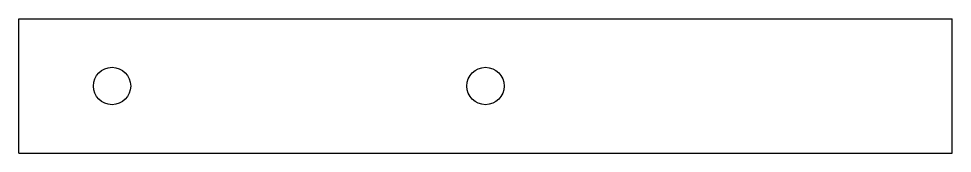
# Model space of a CAD drawing. Header units: millimetres. Extents: x -62 to 62, y -9 to 9.
import ezdxf

# ---------------------------------------------------------------- set-up
doc = ezdxf.new("R2010")
doc.units = ezdxf.units.MM

msp = doc.modelspace()

# ---------------------------------------------------------------- linework, layer by layer
for p, q in [((-62.5, -9), (-62.5, 9)), ((-62.5, 9), (62.5, 9)), ((62.5, -9), (62.5, 9)), ((-62.5, -9), (62.5, -9))]:
    msp.add_line(p, q)
for centre in [(-50, 0), (0, 0)]:
    msp.add_circle(centre, 2.5)

doc.saveas('drawing.dxf')
